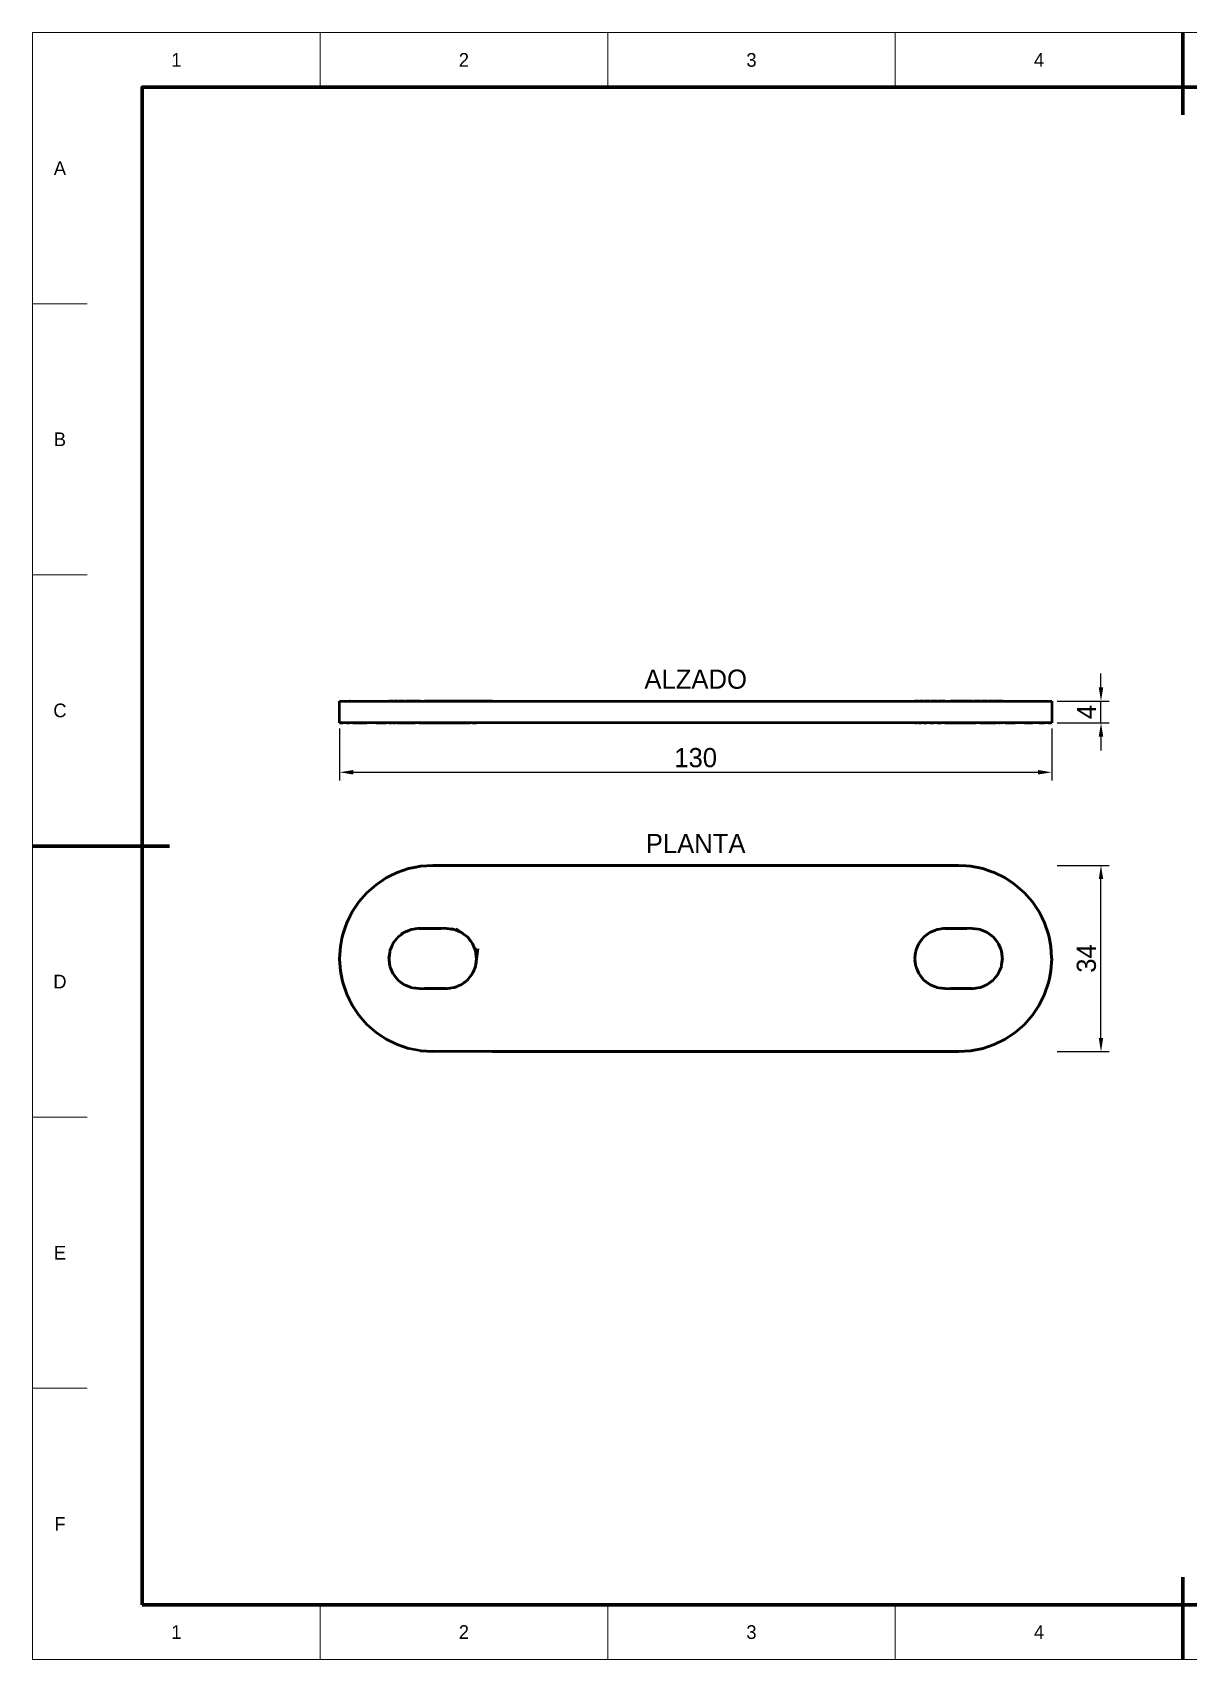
# Model space of a CAD drawing. Header units: millimetres. Extents: x 0 to 420, y 0 to 297.
# Drawn here: x 0 to 211, y 0 to 297 of the extents above; entities that cross this region are included whole.
import ezdxf
from ezdxf.enums import TextEntityAlignment as Align

# ---------------------------------------------------------------- set-up
doc = ezdxf.new("R2010")
doc.units = ezdxf.units.MM
doc.linetypes.add('DASHED', pattern=[1.524, 1.27, -0.254])
for name, color, linetype, lineweight in [('COTAS', 7, 'CONTINUOUS', 25), ('FINA', 7, 'CONTINUOUS', 18), ('NORMA', 7, 'CONTINUOUS', 70), ('OCULTA', 8, 'DASHED', 25), ('TEXTO', 7, 'CONTINUOUS', 25), ('VISIBLE', 7, 'CONTINUOUS', 50)]:
    doc.layers.add(name, color=color, linetype=linetype, lineweight=lineweight)
doc.dimstyles.new('F3D_1000', dxfattribs={"dimtxt": 3.5, "dimasz": 2.5, "dimexe": 1.5, "dimexo": 1, "dimgap": 0.9, "dimtad": 1, "dimdec": 1, "dimdsep": 46, "dimcen": 2.5, "dimazin": 3, "dimtfac": 1, "dimtmove": 0, "dimatfit": 3})

msp = doc.modelspace()

# ---------------------------------------------------------------- linework, layer by layer
at = {"layer": 'FINA'}
for p, q in [((52.5, 287), (52.5, 297)), ((105, 287), (105, 297)), ((157.5, 287), (157.5, 297)), ((210, 287), (210, 297)), ((0, 247.5), (10, 247.5)), ((0, 198), (10, 198)), ((0, 148.5), (10, 148.5)), ((0, 99), (10, 99)), ((0, 49.5), (10, 49.5)), ((52.5, 0), (52.5, 10)), ((105, 0), (105, 10)), ((157.5, 0), (157.5, 10)), ((210, 0), (210, 10))]:
    msp.add_line(p, q, dxfattribs=at)
msp.add_lwpolyline([(0, 0), (420, 0), (420, 297), (0, 297)], close=True, dxfattribs=at)
at = {"layer": 'NORMA'}
for p, q in [((210, 297), (210, 282)), ((0, 148.5), (25, 148.5)), ((210, 0), (210, 15))]:
    msp.add_line(p, q, dxfattribs=at)
msp.add_lwpolyline([(20, 10), (410, 10), (410, 287), (20, 287)], close=True, dxfattribs=at)
at = {"layer": 'OCULTA'}
for p, q in [((56.2, 174.96), (56.06, 174.96)), ((56.49, 174.96), (56.2, 174.96)), ((56.64, 174.96), (56.49, 174.96)), ((57.01, 174.96), (56.64, 174.96)), ((57.35, 174.96), (57.01, 174.96)), ((57.99, 174.96), (57.35, 174.96)), ((58.34, 174.96), (57.99, 174.96)), ((59.57, 174.96), (58.34, 174.96)), ((60.98, 174.96), (59.57, 174.96)), ((61.04, 174.96), (60.98, 174.96)), ((62.71, 174.96), (61.04, 174.96)), ((64.56, 174.96), (62.71, 174.96)), ((65.03, 174.96), (64.56, 174.96)), ((66.55, 174.96), (65.03, 174.96)), ((68.66, 174.96), (66.55, 174.96)), ((69.68, 174.96), (68.66, 174.96)), ((70.84, 174.96), (69.68, 174.96)), ((73.06, 174.96), (70.84, 174.96)), ((74.41, 174.96), (73.06, 174.96)), ((78.83, 174.96), (74.41, 174.96)), ((83.29, 174.96), (78.83, 174.96)), ((83.99, 174.96), (83.29, 174.96)), ((88.51, 174.96), (83.99, 174.96)), ((95.48, 174.96), (88.51, 174.96)), ((106.67, 174.96), (95.48, 174.96)), ((130.78, 174.96), (106.67, 174.96)), ((144.81, 174.96), (130.78, 174.96)), ((158.36, 174.96), (144.81, 174.96)), ((165.39, 174.96), (158.36, 174.96)), ((169.06, 174.96), (165.39, 174.96)), ((170.45, 174.96), (169.06, 174.96)), ((171.28, 174.96), (170.45, 174.96)), ((173.46, 174.96), (171.28, 174.96)), ((174.97, 174.96), (173.46, 174.96)), ((175.56, 174.96), (174.97, 174.96)), ((177.56, 174.96), (175.56, 174.96)), ((178.88, 174.96), (177.56, 174.96)), ((179.41, 174.96), (178.88, 174.96)), ((181.08, 174.96), (179.41, 174.96)), ((182.01, 174.96), (181.08, 174.96)), ((182.55, 174.96), (182.01, 174.96)), ((183.65, 174.96), (182.55, 174.96)), ((183.78, 174.96), (183.65, 174.96)), ((184.24, 174.96), (183.78, 174.96)), ((184.76, 174.96), (184.24, 174.96)), ((185.48, 174.96), (184.76, 174.96)), ((185.58, 174.96), (185.48, 174.96)), ((185.91, 174.96), (185.58, 174.96)), ((186.05, 174.96), (185.91, 174.96)), ((186.06, 174.96), (186.05, 174.96)), ((56.2, 170.96), (56.06, 170.96)), ((56.49, 170.96), (56.2, 170.96)), ((56.49, 170.96), (56.64, 170.96)), ((57.01, 170.96), (56.64, 170.96)), ((57.35, 170.96), (57.01, 170.96)), ((57.99, 170.96), (57.35, 170.96)), ((57.99, 170.96), (58.34, 170.96)), ((59.57, 170.96), (58.34, 170.96)), ((60.98, 170.96), (59.57, 170.96)), ((60.98, 170.96), (61.04, 170.96)), ((62.71, 170.96), (61.04, 170.96)), ((62.71, 170.96), (64.56, 170.96)), ((65.03, 170.96), (64.56, 170.96)), ((66.55, 170.96), (65.03, 170.96)), ((66.55, 170.96), (68.66, 170.96)), ((69.68, 170.96), (68.66, 170.96)), ((70.84, 170.96), (69.68, 170.96)), ((70.84, 170.96), (73.06, 170.96)), ((74.41, 170.96), (73.06, 170.96)), ((78.83, 170.96), (74.41, 170.96)), ((83.29, 170.96), (78.83, 170.96)), ((83.99, 170.96), (83.29, 170.96)), ((88.51, 170.96), (83.99, 170.96)), ((95.48, 170.96), (88.51, 170.96)), ((106.67, 170.96), (95.48, 170.96)), ((130.78, 170.96), (106.67, 170.96)), ((144.81, 170.96), (130.78, 170.96)), ((158.36, 170.96), (144.81, 170.96)), ((165.39, 170.96), (158.36, 170.96)), ((169.06, 170.96), (165.39, 170.96)), ((170.45, 170.96), (169.06, 170.96)), ((170.45, 170.96), (171.28, 170.96)), ((173.46, 170.96), (171.28, 170.96)), ((174.97, 170.96), (173.46, 170.96)), ((174.97, 170.96), (175.56, 170.96)), ((177.56, 170.96), (175.56, 170.96)), ((178.88, 170.96), (177.56, 170.96)), ((178.88, 170.96), (179.41, 170.96)), ((181.08, 170.96), (179.41, 170.96)), ((182.01, 170.96), (181.08, 170.96)), ((182.01, 170.96), (182.55, 170.96)), ((183.65, 170.96), (182.55, 170.96)), ((183.78, 170.96), (183.65, 170.96)), ((184.24, 170.96), (183.78, 170.96)), ((184.24, 170.96), (184.76, 170.96)), ((185.48, 170.96), (184.76, 170.96)), ((185.58, 170.96), (185.48, 170.96)), ((185.58, 170.96), (185.91, 170.96)), ((186.05, 170.96), (185.91, 170.96)), ((186.06, 170.96), (186.05, 170.96)), ((62.71, 141.44), (64.56, 142.68)), ((65.03, 142.91), (64.56, 142.68)), ((66.55, 143.66), (65.03, 142.91)), ((66.55, 143.66), (68.66, 144.38)), ((69.68, 144.58), (68.66, 144.38)), ((70.84, 144.81), (69.68, 144.58)), ((70.84, 144.81), (73.06, 144.96)), ((74.41, 144.96), (73.06, 144.96)), ((78.83, 144.96), (74.41, 144.96)), ((83.29, 144.96), (78.83, 144.96)), ((83.99, 144.96), (83.29, 144.96)), ((88.51, 144.96), (83.99, 144.96)), ((95.48, 144.96), (88.51, 144.96)), ((106.67, 144.96), (95.48, 144.96)), ((130.78, 144.96), (106.67, 144.96)), ((144.81, 144.96), (130.78, 144.96)), ((158.36, 144.96), (144.81, 144.96)), ((165.39, 144.96), (158.36, 144.96)), ((169.06, 144.96), (165.39, 144.96)), ((170.45, 144.87), (169.06, 144.96)), ((170.45, 144.87), (171.28, 144.81)), ((173.46, 144.38), (171.28, 144.81)), ((174.97, 143.86), (173.46, 144.38)), ((174.97, 143.86), (175.56, 143.66)), ((177.56, 142.68), (175.56, 143.66)), ((178.88, 141.8), (177.56, 142.68)), ((60.98, 139.91), (59.57, 138.3)), ((60.98, 139.91), (61.04, 139.98)), ((62.71, 141.44), (61.04, 139.98)), ((178.88, 141.8), (179.41, 141.44)), ((181.08, 139.98), (179.41, 141.44)), ((182.01, 138.92), (181.08, 139.98)), ((59.57, 138.3), (58.34, 136.46)), ((182.01, 138.92), (182.55, 138.3)), ((183.65, 136.65), (182.55, 138.3)), ((183.78, 136.46), (183.65, 136.65)), ((57.35, 134.46), (57.01, 133.46)), ((57.99, 135.76), (57.35, 134.46)), ((57.99, 135.76), (58.34, 136.46)), ((184.24, 135.53), (183.78, 136.46)), ((184.24, 135.53), (184.76, 134.46)), ((185.48, 132.36), (184.76, 134.46)), ((56.49, 131.61), (56.2, 130.17)), ((56.49, 131.61), (56.64, 132.36)), ((57.01, 133.46), (56.64, 132.36)), ((185.58, 131.84), (185.48, 132.36)), ((185.58, 131.84), (185.91, 130.17)), ((56.2, 130.17), (56.06, 127.96)), ((56.07, 127.85), (56.06, 127.96)), ((56.07, 127.85), (56.2, 125.74)), ((186.05, 128.06), (185.91, 130.17)), ((186.06, 127.96), (185.91, 125.74)), ((186.06, 127.96), (186.05, 128.06)), ((56.2, 125.74), (56.54, 124.07)), ((185.63, 124.3), (185.91, 125.74)), ((56.54, 124.07), (56.64, 123.56)), ((57.35, 121.45), (56.64, 123.56)), ((185.48, 123.56), (184.76, 121.45)), ((185.48, 123.56), (185.63, 124.3)), ((57.35, 121.45), (57.88, 120.39)), ((57.99, 120.15), (57.88, 120.39)), ((58.34, 119.46), (57.99, 120.15)), ((58.47, 119.26), (58.34, 119.46)), ((58.47, 119.26), (59.57, 117.61)), ((183.78, 119.46), (182.55, 117.61)), ((183.78, 119.46), (184.76, 121.45)), ((59.57, 117.61), (61.04, 115.93)), ((62.71, 114.47), (61.04, 115.93)), ((181.08, 115.93), (179.41, 114.47)), ((181.08, 115.93), (182.55, 117.61)), ((62.71, 114.47), (64.56, 113.23)), ((66.55, 112.25), (64.56, 113.23)), ((177.56, 113.23), (175.56, 112.25)), ((177.56, 113.23), (179.41, 114.47)), ((66.55, 112.25), (68.66, 111.53)), ((70.84, 111.1), (68.66, 111.53)), ((73.06, 110.96), (70.84, 111.1)), ((83.99, 110.96), (73.06, 110.96)), ((169.06, 110.96), (83.99, 110.96)), ((169.06, 110.96), (171.28, 111.1)), ((173.46, 111.53), (171.28, 111.1)), ((173.46, 111.53), (175.56, 112.25))]:
    msp.add_line(p, q, dxfattribs=at)
at = {"layer": 'VISIBLE'}
for p, q in [((56.06, 174.96), (56.07, 174.96)), ((56.06, 170.96), (56.06, 174.96)), ((56.06, 174.96), (56.06, 174.96)), ((56.06, 174.96), (56.06, 174.96)), ((56.06, 174.96), (186.06, 174.96)), ((56.07, 174.96), (56.2, 174.96)), ((56.2, 174.96), (56.54, 174.96)), ((56.54, 174.96), (56.64, 174.96)), ((56.64, 174.96), (57.35, 174.96)), ((57.35, 174.96), (57.88, 174.96)), ((57.99, 174.96), (57.88, 174.96)), ((57.99, 174.96), (58.34, 174.96)), ((58.34, 174.96), (58.47, 174.96)), ((58.47, 174.96), (59.57, 174.96)), ((59.57, 174.96), (61.04, 174.96)), ((61.04, 174.96), (62.71, 174.96)), ((62.71, 174.96), (64.56, 174.96)), ((64.56, 174.96), (66.55, 174.96)), ((65.06, 174.96), (65.21, 174.96)), ((65.06, 174.96), (65.1, 174.96)), ((65.25, 174.96), (65.1, 174.96)), ((65.25, 174.96), (65.21, 174.96)), ((65.25, 174.96), (65.69, 174.96)), ((65.25, 174.96), (65.36, 174.96)), ((65.8, 174.96), (65.36, 174.96)), ((65.8, 174.96), (65.69, 174.96)), ((65.8, 174.96), (66.49, 174.96)), ((65.8, 174.96), (65.97, 174.96)), ((66.67, 174.96), (65.97, 174.96)), ((66.67, 174.96), (66.49, 174.96)), ((66.55, 174.96), (68.66, 174.96)), ((66.67, 174.96), (67.58, 174.96)), ((66.67, 174.96), (66.9, 174.96)), ((67.81, 174.96), (66.9, 174.96)), ((67.28, 174.96), (69.13, 174.96)), ((67.48, 174.96), (67.81, 174.96)), ((67.81, 174.96), (67.58, 174.96)), ((67.81, 174.96), (68.87, 174.96)), ((67.81, 174.96), (68.07, 174.96)), ((69.13, 174.96), (68.07, 174.96)), ((70.84, 174.96), (68.66, 174.96)), ((69.13, 174.96), (68.87, 174.96)), ((69.13, 174.96), (70.27, 174.96)), ((69.13, 174.96), (69.42, 174.96)), ((70.56, 174.96), (69.42, 174.96)), ((70.56, 174.96), (70.27, 174.96)), ((70.56, 174.96), (74.56, 174.96)), ((70.56, 174.96), (75.56, 174.96)), ((70.56, 174.96), (71.56, 174.96)), ((70.84, 174.96), (73.06, 174.96)), ((75.56, 174.96), (71.56, 174.96)), ((83.99, 174.96), (73.06, 174.96)), ((75.56, 174.96), (74.56, 174.96)), ((75.56, 174.96), (76.98, 174.96)), ((75.56, 174.96), (76.7, 174.96)), ((75.56, 174.96), (75.84, 174.96)), ((76.98, 174.96), (75.84, 174.96)), ((76.53, 174.96), (78.31, 174.96)), ((76.98, 174.96), (76.7, 174.96)), ((76.98, 174.96), (77.25, 174.96)), ((76.98, 174.96), (78.04, 174.96)), ((78.31, 174.96), (77.25, 174.96)), ((77.35, 174.96), (79.45, 174.96)), ((78.31, 174.96), (78.04, 174.96)), ((78.31, 174.96), (78.54, 174.96)), ((78.31, 174.96), (79.22, 174.96)), ((79.45, 174.96), (78.54, 174.96)), ((79.45, 174.96), (79.22, 174.96)), ((79.45, 174.96), (79.62, 174.96)), ((79.45, 174.96), (80.15, 174.96)), ((80.32, 174.96), (79.62, 174.96)), ((80.32, 174.96), (80.15, 174.96)), ((80.32, 174.96), (80.43, 174.96)), ((80.32, 174.96), (80.76, 174.96)), ((80.87, 174.96), (80.43, 174.96)), ((80.87, 174.96), (80.67, 174.96)), ((80.87, 174.96), (80.76, 174.96)), ((81.06, 174.96), (80.81, 174.96)), ((80.87, 174.96), (81.29, 174.96)), ((80.87, 174.96), (80.91, 174.96)), ((80.87, 174.96), (81.02, 174.96)), ((81.06, 174.96), (80.91, 174.96)), ((81.06, 174.96), (81.02, 174.96)), ((83.99, 174.96), (169.06, 174.96)), ((161.06, 174.96), (161.21, 174.96)), ((161.06, 174.96), (161.1, 174.96)), ((161.25, 174.96), (161.1, 174.96)), ((161.25, 174.96), (161.21, 174.96)), ((161.25, 174.96), (161.69, 174.96)), ((161.25, 174.96), (161.36, 174.96)), ((161.8, 174.96), (161.36, 174.96)), ((161.8, 174.96), (161.69, 174.96)), ((161.8, 174.96), (162.49, 174.96)), ((161.8, 174.96), (161.97, 174.96)), ((162.67, 174.96), (161.97, 174.96)), ((162.67, 174.96), (162.49, 174.96)), ((162.67, 174.96), (163.58, 174.96)), ((162.67, 174.96), (162.9, 174.96)), ((163.81, 174.96), (162.9, 174.96)), ((163.81, 174.96), (163.58, 174.96)), ((163.81, 174.96), (164.87, 174.96)), ((163.81, 174.96), (164.07, 174.96)), ((165.13, 174.96), (164.07, 174.96)), ((165.13, 174.96), (164.87, 174.96)), ((165.13, 174.96), (166.27, 174.96)), ((165.13, 174.96), (165.42, 174.96)), ((166.56, 174.96), (165.42, 174.96)), ((166.56, 174.96), (166.27, 174.96)), ((166.56, 174.96), (170.56, 174.96)), ((166.56, 174.96), (171.56, 174.96)), ((166.56, 174.96), (167.56, 174.96)), ((171.56, 174.96), (167.56, 174.96)), ((169.06, 174.96), (171.28, 174.96)), ((171.56, 174.96), (170.56, 174.96)), ((171.28, 174.96), (173.46, 174.96)), ((171.56, 174.96), (172.7, 174.96)), ((171.56, 174.96), (171.84, 174.96)), ((172.98, 174.96), (171.84, 174.96)), ((172.98, 174.96), (172.7, 174.96)), ((172.98, 174.96), (173.25, 174.96)), ((172.98, 174.96), (174.04, 174.96)), ((174.31, 174.96), (173.25, 174.96)), ((173.46, 174.96), (175.56, 174.96)), ((174.31, 174.96), (174.04, 174.96)), ((174.31, 174.96), (174.54, 174.96)), ((174.31, 174.96), (175.22, 174.96)), ((175.45, 174.96), (174.54, 174.96)), ((175.45, 174.96), (175.22, 174.96)), ((175.45, 174.96), (175.62, 174.96)), ((175.45, 174.96), (176.15, 174.96)), ((175.56, 174.96), (177.56, 174.96)), ((176.32, 174.96), (175.62, 174.96)), ((176.32, 174.96), (176.15, 174.96)), ((176.32, 174.96), (176.43, 174.96)), ((176.32, 174.96), (176.76, 174.96)), ((176.87, 174.96), (176.43, 174.96)), ((176.87, 174.96), (176.76, 174.96)), ((176.87, 174.96), (176.91, 174.96)), ((176.87, 174.96), (177.02, 174.96)), ((177.06, 174.96), (176.91, 174.96)), ((177.06, 174.96), (177.02, 174.96)), ((177.56, 174.96), (179.41, 174.96)), ((179.41, 174.96), (181.08, 174.96)), ((181.08, 174.96), (182.55, 174.96)), ((182.55, 174.96), (183.78, 174.96)), ((183.78, 174.96), (184.76, 174.96)), ((184.76, 174.96), (185.48, 174.96)), ((185.48, 174.96), (185.63, 174.96)), ((185.63, 174.96), (185.91, 174.96)), ((185.91, 174.96), (186.06, 174.96)), ((186.06, 174.96), (186.06, 174.96)), ((186.06, 174.96), (186.06, 174.96)), ((186.06, 174.96), (186.06, 170.96)), ((56.07, 170.96), (56.06, 170.96)), ((56.06, 170.96), (56.06, 170.96)), ((186.06, 170.96), (56.06, 170.96)), ((56.06, 170.96), (56.06, 170.96)), ((56.07, 170.96), (56.2, 170.96)), ((56.2, 170.96), (56.54, 170.96)), ((56.54, 170.96), (56.64, 170.96)), ((57.35, 170.96), (56.64, 170.96)), ((57.35, 170.96), (57.88, 170.96)), ((57.99, 170.96), (57.88, 170.96)), ((58.34, 170.96), (57.99, 170.96)), ((58.47, 170.96), (58.34, 170.96)), ((58.47, 170.96), (59.57, 170.96)), ((59.57, 170.96), (61.04, 170.96)), ((62.71, 170.96), (61.04, 170.96)), ((62.71, 170.96), (64.56, 170.96)), ((66.55, 170.96), (64.56, 170.96)), ((65.06, 170.96), (65.15, 170.96)), ((65.06, 170.96), (65.16, 170.96)), ((65.25, 170.96), (65.15, 170.96)), ((65.25, 170.96), (65.16, 170.96)), ((65.25, 170.96), (65.51, 170.96)), ((65.25, 170.96), (65.53, 170.96)), ((65.8, 170.96), (65.51, 170.96)), ((65.8, 170.96), (65.53, 170.96)), ((65.8, 170.96), (66.22, 170.96)), ((65.8, 170.96), (66.25, 170.96)), ((66.67, 170.96), (66.22, 170.96)), ((66.67, 170.96), (66.25, 170.96)), ((66.55, 170.96), (68.66, 170.96)), ((66.67, 170.96), (67.22, 170.96)), ((66.67, 170.96), (67.26, 170.96)), ((67.81, 170.96), (67.22, 170.96)), ((67.81, 170.96), (67.26, 170.96)), ((67.28, 170.96), (69.13, 170.96)), ((67.48, 170.96), (67.81, 170.96)), ((67.81, 170.96), (68.45, 170.96)), ((67.81, 170.96), (68.5, 170.96)), ((69.13, 170.96), (68.45, 170.96)), ((69.13, 170.96), (68.5, 170.96)), ((70.84, 170.96), (68.66, 170.96)), ((69.13, 170.96), (69.82, 170.96)), ((69.13, 170.96), (69.88, 170.96)), ((70.56, 170.96), (69.82, 170.96)), ((70.56, 170.96), (69.88, 170.96)), ((70.56, 170.96), (72.96, 170.96)), ((70.56, 170.96), (75.56, 170.96)), ((70.56, 170.96), (73.16, 170.96)), ((73.06, 170.96), (70.84, 170.96)), ((75.56, 170.96), (72.96, 170.96)), ((83.99, 170.96), (73.06, 170.96)), ((75.56, 170.96), (73.16, 170.96)), ((75.56, 170.96), (76.98, 170.96)), ((75.56, 170.96), (76.24, 170.96)), ((75.56, 170.96), (76.3, 170.96)), ((76.98, 170.96), (76.24, 170.96)), ((76.98, 170.96), (76.3, 170.96)), ((76.53, 170.96), (78.31, 170.96)), ((76.98, 170.96), (77.67, 170.96)), ((76.98, 170.96), (77.62, 170.96)), ((77.35, 170.96), (79.45, 170.96)), ((78.31, 170.96), (77.62, 170.96)), ((78.31, 170.96), (77.67, 170.96)), ((78.31, 170.96), (78.9, 170.96)), ((78.31, 170.96), (78.86, 170.96)), ((79.45, 170.96), (78.86, 170.96)), ((79.45, 170.96), (78.9, 170.96)), ((79.45, 170.96), (79.9, 170.96)), ((79.45, 170.96), (79.87, 170.96)), ((80.32, 170.96), (79.87, 170.96)), ((80.32, 170.96), (79.9, 170.96)), ((80.32, 170.96), (80.61, 170.96)), ((80.32, 170.96), (80.59, 170.96)), ((80.87, 170.96), (80.59, 170.96)), ((80.87, 170.96), (80.61, 170.96)), ((80.67, 170.96), (80.87, 170.96)), ((80.81, 170.96), (81.06, 170.96)), ((81.29, 170.96), (80.87, 170.96)), ((80.87, 170.96), (80.97, 170.96)), ((80.87, 170.96), (80.96, 170.96)), ((81.06, 170.96), (80.96, 170.96)), ((81.06, 170.96), (80.97, 170.96)), ((169.06, 170.96), (83.99, 170.96)), ((161.06, 170.96), (161.15, 170.96)), ((161.06, 170.96), (161.16, 170.96)), ((161.25, 170.96), (161.15, 170.96)), ((161.25, 170.96), (161.16, 170.96)), ((161.25, 170.96), (161.51, 170.96)), ((161.25, 170.96), (161.53, 170.96)), ((161.8, 170.96), (161.51, 170.96)), ((161.8, 170.96), (161.53, 170.96)), ((161.8, 170.96), (162.22, 170.96)), ((161.8, 170.96), (162.25, 170.96)), ((162.67, 170.96), (162.22, 170.96)), ((162.67, 170.96), (162.25, 170.96)), ((162.67, 170.96), (163.22, 170.96)), ((162.67, 170.96), (163.26, 170.96)), ((163.81, 170.96), (163.22, 170.96)), ((163.81, 170.96), (163.26, 170.96)), ((163.81, 170.96), (164.45, 170.96)), ((163.81, 170.96), (164.5, 170.96)), ((165.13, 170.96), (164.45, 170.96)), ((165.13, 170.96), (164.5, 170.96)), ((165.13, 170.96), (165.82, 170.96)), ((165.13, 170.96), (165.88, 170.96)), ((166.56, 170.96), (165.82, 170.96)), ((166.56, 170.96), (165.88, 170.96)), ((166.56, 170.96), (168.96, 170.96)), ((166.56, 170.96), (171.56, 170.96)), ((166.56, 170.96), (169.16, 170.96)), ((171.56, 170.96), (168.96, 170.96)), ((169.06, 170.96), (171.28, 170.96)), ((171.56, 170.96), (169.16, 170.96)), ((173.46, 170.96), (171.28, 170.96)), ((171.56, 170.96), (172.24, 170.96)), ((171.56, 170.96), (172.3, 170.96)), ((172.98, 170.96), (172.24, 170.96)), ((172.98, 170.96), (172.3, 170.96)), ((172.98, 170.96), (173.67, 170.96)), ((172.98, 170.96), (173.62, 170.96)), ((173.46, 170.96), (175.56, 170.96)), ((174.31, 170.96), (173.62, 170.96)), ((174.31, 170.96), (173.67, 170.96)), ((174.31, 170.96), (174.9, 170.96)), ((174.31, 170.96), (174.86, 170.96)), ((175.45, 170.96), (174.86, 170.96)), ((175.45, 170.96), (174.9, 170.96)), ((175.45, 170.96), (175.9, 170.96)), ((175.45, 170.96), (175.87, 170.96)), ((177.56, 170.96), (175.56, 170.96)), ((176.32, 170.96), (175.87, 170.96)), ((176.32, 170.96), (175.9, 170.96)), ((176.32, 170.96), (176.61, 170.96)), ((176.32, 170.96), (176.59, 170.96)), ((176.87, 170.96), (176.59, 170.96)), ((176.87, 170.96), (176.61, 170.96)), ((176.87, 170.96), (176.97, 170.96)), ((176.87, 170.96), (176.96, 170.96)), ((177.06, 170.96), (176.96, 170.96)), ((177.06, 170.96), (176.97, 170.96)), ((177.56, 170.96), (179.41, 170.96)), ((181.08, 170.96), (179.41, 170.96)), ((181.08, 170.96), (182.55, 170.96)), ((183.78, 170.96), (182.55, 170.96)), ((183.78, 170.96), (184.76, 170.96)), ((185.48, 170.96), (184.76, 170.96)), ((185.48, 170.96), (185.63, 170.96)), ((185.63, 170.96), (185.91, 170.96)), ((186.06, 170.96), (185.91, 170.96)), ((186.06, 170.96), (186.06, 170.96)), ((186.06, 170.96), (186.06, 170.96)), ((64.56, 142.68), (62.71, 141.44)), ((62.71, 141.44), (64.56, 142.68)), ((65.03, 142.91), (64.56, 142.68)), ((64.56, 142.68), (65.03, 142.91)), ((64.56, 142.68), (64.56, 142.68)), ((66.55, 143.66), (65.03, 142.91)), ((65.03, 142.91), (66.55, 143.66)), ((68.66, 144.38), (66.55, 143.66)), ((66.55, 143.66), (68.66, 144.38)), ((66.55, 143.66), (66.55, 143.66)), ((69.68, 144.58), (68.66, 144.38)), ((68.66, 144.38), (69.68, 144.58)), ((68.66, 144.38), (68.66, 144.38)), ((70.84, 144.81), (69.68, 144.58)), ((69.68, 144.58), (70.84, 144.81)), ((73.06, 144.96), (70.84, 144.81)), ((70.84, 144.81), (73.06, 144.96)), ((70.84, 144.81), (70.84, 144.81)), ((74.41, 144.96), (73.06, 144.96)), ((73.06, 144.96), (73.06, 144.96)), ((73.06, 144.96), (169.06, 144.96)), ((78.83, 144.96), (74.41, 144.96)), ((83.29, 144.96), (78.83, 144.96)), ((83.99, 144.96), (83.29, 144.96)), ((88.51, 144.96), (83.99, 144.96)), ((95.48, 144.96), (88.51, 144.96)), ((106.67, 144.96), (95.48, 144.96)), ((130.78, 144.96), (106.67, 144.96)), ((144.81, 144.96), (130.78, 144.96)), ((158.36, 144.96), (144.81, 144.96)), ((165.39, 144.96), (158.36, 144.96)), ((169.06, 144.96), (165.39, 144.96)), ((170.45, 144.87), (169.06, 144.96)), ((169.06, 144.96), (169.06, 144.96)), ((169.06, 144.96), (170.45, 144.87)), ((171.28, 144.81), (170.45, 144.87)), ((170.45, 144.87), (171.28, 144.81)), ((173.46, 144.38), (171.28, 144.81)), ((171.28, 144.81), (171.28, 144.81)), ((171.28, 144.81), (173.46, 144.38)), ((174.97, 143.86), (173.46, 144.38)), ((173.46, 144.38), (173.46, 144.38)), ((173.46, 144.38), (174.97, 143.86)), ((175.56, 143.66), (174.97, 143.86)), ((174.97, 143.86), (175.56, 143.66)), ((177.56, 142.68), (175.56, 143.66)), ((175.56, 143.66), (175.56, 143.66)), ((175.56, 143.66), (177.56, 142.68)), ((178.88, 141.8), (177.56, 142.68)), ((177.56, 142.68), (177.56, 142.68)), ((177.56, 142.68), (178.88, 141.8)), ((60.98, 139.91), (59.57, 138.3)), ((59.57, 138.3), (60.98, 139.91)), ((61.04, 139.98), (60.98, 139.91)), ((60.98, 139.91), (61.04, 139.98)), ((62.71, 141.44), (61.04, 139.98)), ((61.04, 139.98), (62.71, 141.44)), ((61.04, 139.98), (61.04, 139.98)), ((62.71, 141.44), (62.71, 141.44)), ((179.41, 141.44), (178.88, 141.8)), ((178.88, 141.8), (179.41, 141.44)), ((181.08, 139.98), (179.41, 141.44)), ((179.41, 141.44), (179.41, 141.44)), ((179.41, 141.44), (181.08, 139.98)), ((182.01, 138.92), (181.08, 139.98)), ((181.08, 139.98), (181.08, 139.98)), ((181.08, 139.98), (182.01, 138.92)), ((59.57, 138.3), (58.34, 136.46)), ((58.34, 136.46), (59.57, 138.3)), ((59.57, 138.3), (59.57, 138.3)), ((182.55, 138.3), (182.01, 138.92)), ((182.01, 138.92), (182.55, 138.3)), ((183.65, 136.65), (182.55, 138.3)), ((182.55, 138.3), (182.55, 138.3)), ((182.55, 138.3), (183.65, 136.65)), ((183.78, 136.46), (183.65, 136.65)), ((183.65, 136.65), (183.78, 136.46)), ((57.35, 134.46), (57.01, 133.46)), ((57.01, 133.46), (57.35, 134.46)), ((57.99, 135.76), (57.35, 134.46)), ((57.35, 134.46), (57.99, 135.76)), ((57.35, 134.46), (57.35, 134.46)), ((58.34, 136.46), (57.99, 135.76)), ((57.99, 135.76), (58.34, 136.46)), ((58.34, 136.46), (58.34, 136.46)), ((184.24, 135.53), (183.78, 136.46)), ((183.78, 136.46), (183.78, 136.46)), ((183.78, 136.46), (184.24, 135.53)), ((184.76, 134.46), (184.24, 135.53)), ((184.24, 135.53), (184.76, 134.46)), ((185.48, 132.36), (184.76, 134.46)), ((184.76, 134.46), (184.76, 134.46)), ((184.76, 134.46), (185.48, 132.36)), ((56.49, 131.61), (56.2, 130.17)), ((56.2, 130.17), (56.49, 131.61)), ((56.64, 132.36), (56.49, 131.61)), ((56.49, 131.61), (56.64, 132.36)), ((57.01, 133.46), (56.64, 132.36)), ((56.64, 132.36), (57.01, 133.46)), ((56.64, 132.36), (56.64, 132.36)), ((65.8, 130.71), (65.51, 130.02)), ((65.8, 130.71), (65.51, 130.02)), ((65.8, 130.71), (65.69, 130.44)), ((65.8, 130.71), (66.49, 131.62)), ((65.8, 130.71), (66.22, 131.25)), ((66.22, 131.25), (65.8, 130.71)), ((65.8, 130.71), (65.8, 130.71)), ((65.8, 130.71), (65.8, 130.71)), ((65.8, 130.71), (65.8, 130.71)), ((66.67, 131.84), (66.22, 131.25)), ((66.67, 131.84), (66.22, 131.25)), ((66.67, 131.84), (66.49, 131.62)), ((66.67, 131.84), (67.58, 132.54)), ((67.58, 132.54), (66.67, 131.84)), ((66.67, 131.84), (67.22, 132.26)), ((66.67, 131.84), (66.67, 131.84)), ((66.67, 131.84), (66.67, 131.84)), ((66.67, 131.84), (66.67, 131.84)), ((67.81, 132.72), (67.22, 132.26)), ((67.28, 132.5), (69.13, 133.27)), ((67.28, 132.5), (69.13, 133.27)), ((67.48, 132.46), (67.81, 132.72)), ((67.48, 132.46), (67.81, 132.72)), ((67.81, 132.72), (67.58, 132.54)), ((67.81, 132.72), (67.58, 132.54)), ((69.13, 133.27), (67.81, 132.72)), ((67.81, 132.72), (68.87, 133.16)), ((67.81, 132.72), (68.45, 132.98)), ((67.81, 132.72), (67.81, 132.72)), ((67.81, 132.72), (67.81, 132.72)), ((67.81, 132.72), (67.81, 132.72)), ((69.13, 133.27), (68.45, 132.98)), ((69.13, 133.27), (68.87, 133.16)), ((70.56, 133.46), (69.13, 133.27)), ((69.13, 133.27), (70.27, 133.42)), ((69.13, 133.27), (69.82, 133.36)), ((69.13, 133.27), (69.13, 133.27)), ((69.13, 133.27), (69.13, 133.27)), ((69.13, 133.27), (69.13, 133.27)), ((70.56, 133.46), (69.82, 133.36)), ((70.56, 133.46), (70.27, 133.42)), ((70.56, 133.46), (72.96, 133.46)), ((70.56, 133.46), (74.56, 133.46)), ((75.56, 133.46), (70.56, 133.46)), ((70.56, 133.46), (70.56, 133.46)), ((75.56, 133.46), (72.96, 133.46)), ((75.56, 133.46), (74.56, 133.46)), ((75.56, 133.46), (76.98, 133.27)), ((75.56, 133.46), (76.24, 133.37)), ((75.56, 133.46), (76.98, 133.27)), ((75.56, 133.46), (76.7, 133.31)), ((76.98, 133.27), (75.56, 133.46)), ((75.56, 133.46), (75.56, 133.46)), ((76.98, 133.27), (76.24, 133.37)), ((76.53, 133.46), (78.31, 132.72)), ((76.53, 133.46), (78.31, 132.72)), ((76.98, 133.27), (76.7, 133.31)), ((76.98, 133.27), (77.62, 133)), ((76.98, 133.27), (78.04, 132.83)), ((78.31, 132.72), (76.98, 133.27)), ((76.98, 133.27), (76.98, 133.27)), ((76.98, 133.27), (76.98, 133.27)), ((76.98, 133.27), (76.98, 133.27)), ((77.35, 133.46), (79.45, 131.84)), ((77.35, 133.46), (79.45, 131.84)), ((78.31, 132.72), (77.62, 133)), ((78.31, 132.72), (78.04, 132.83)), ((78.31, 132.72), (78.86, 132.3)), ((78.31, 132.72), (79.22, 132.02)), ((78.86, 132.3), (78.31, 132.72)), ((78.31, 132.72), (78.31, 132.72)), ((78.31, 132.72), (78.31, 132.72)), ((78.31, 132.72), (78.31, 132.72)), ((79.45, 131.84), (78.86, 132.3)), ((79.45, 131.84), (78.86, 132.3)), ((79.45, 131.84), (79.22, 132.02)), ((79.45, 131.84), (79.87, 131.3)), ((79.45, 131.84), (80.15, 130.93)), ((79.8, 131.38), (79.45, 131.84)), ((79.45, 131.84), (79.45, 131.84)), ((79.45, 131.84), (79.45, 131.84)), ((79.45, 131.84), (79.45, 131.84)), ((80.15, 130.93), (79.8, 131.38)), ((80.32, 130.71), (79.87, 131.3)), ((80.32, 130.71), (80.15, 130.93)), ((80.32, 130.71), (80.15, 130.93)), ((80.32, 130.71), (80.59, 130.07)), ((80.32, 130.71), (80.76, 129.65)), ((80.76, 129.65), (80.32, 130.71)), ((80.32, 130.71), (80.32, 130.71)), ((80.32, 130.71), (80.32, 130.71)), ((80.32, 130.71), (80.32, 130.71)), ((161.8, 130.71), (161.51, 130.02)), ((161.8, 130.71), (161.51, 130.02)), ((161.8, 130.71), (161.69, 130.44)), ((161.8, 130.71), (162.49, 131.62)), ((161.8, 130.71), (162.22, 131.25)), ((162.22, 131.25), (161.8, 130.71)), ((161.8, 130.71), (161.8, 130.71)), ((161.8, 130.71), (161.8, 130.71)), ((161.8, 130.71), (161.8, 130.71)), ((162.67, 131.84), (162.22, 131.25)), ((162.67, 131.84), (162.22, 131.25)), ((162.67, 131.84), (162.49, 131.62)), ((162.67, 131.84), (163.58, 132.54)), ((162.67, 131.84), (163.22, 132.26)), ((162.68, 131.86), (162.67, 131.84)), ((162.67, 131.84), (162.67, 131.84)), ((162.67, 131.84), (162.67, 131.84)), ((162.67, 131.84), (162.67, 131.84)), ((163.58, 132.54), (162.68, 131.86)), ((163.81, 132.72), (163.22, 132.26)), ((163.81, 132.72), (163.58, 132.54)), ((163.81, 132.72), (163.58, 132.54)), ((165.13, 133.27), (163.81, 132.72)), ((163.81, 132.72), (164.87, 133.16)), ((163.81, 132.72), (164.45, 132.98)), ((163.81, 132.72), (163.81, 132.72)), ((163.81, 132.72), (163.81, 132.72)), ((163.81, 132.72), (163.81, 132.72)), ((165.13, 133.27), (164.45, 132.98)), ((165.13, 133.27), (164.87, 133.16)), ((166.56, 133.46), (165.13, 133.27)), ((165.13, 133.27), (166.27, 133.42)), ((165.13, 133.27), (165.82, 133.36)), ((165.13, 133.27), (165.13, 133.27)), ((165.13, 133.27), (165.13, 133.27)), ((165.13, 133.27), (165.13, 133.27)), ((166.56, 133.46), (165.82, 133.36)), ((166.56, 133.46), (166.27, 133.42)), ((166.56, 133.46), (168.96, 133.46)), ((166.56, 133.46), (170.56, 133.46)), ((171.56, 133.46), (166.56, 133.46)), ((166.56, 133.46), (166.56, 133.46)), ((171.56, 133.46), (168.96, 133.46)), ((171.56, 133.46), (170.56, 133.46)), ((171.56, 133.46), (172.24, 133.37)), ((171.56, 133.46), (172.7, 133.31)), ((172.98, 133.27), (171.56, 133.46)), ((171.56, 133.46), (171.56, 133.46)), ((172.98, 133.27), (172.24, 133.37)), ((172.98, 133.27), (172.7, 133.31)), ((172.98, 133.27), (173.62, 133)), ((172.98, 133.27), (174.04, 132.83)), ((174.31, 132.72), (172.98, 133.27)), ((172.98, 133.27), (172.98, 133.27)), ((172.98, 133.27), (172.98, 133.27)), ((172.98, 133.27), (172.98, 133.27)), ((174.31, 132.72), (173.62, 133)), ((174.31, 132.72), (174.04, 132.83)), ((174.31, 132.72), (174.86, 132.3)), ((174.31, 132.72), (175.22, 132.02)), ((174.86, 132.3), (174.31, 132.72)), ((174.31, 132.72), (174.31, 132.72)), ((174.31, 132.72), (174.31, 132.72)), ((174.31, 132.72), (174.31, 132.72)), ((175.45, 131.84), (174.86, 132.3)), ((175.45, 131.84), (174.86, 132.3)), ((175.45, 131.84), (175.22, 132.02)), ((175.45, 131.84), (175.87, 131.3)), ((175.45, 131.84), (176.15, 130.93)), ((176.15, 130.93), (175.45, 131.84)), ((175.45, 131.84), (175.45, 131.84)), ((175.45, 131.84), (175.45, 131.84)), ((175.45, 131.84), (175.45, 131.84)), ((176.32, 130.71), (175.87, 131.3)), ((176.32, 130.71), (176.15, 130.93)), ((176.32, 130.71), (176.15, 130.93)), ((176.32, 130.71), (176.59, 130.07)), ((176.32, 130.71), (176.76, 129.65)), ((176.44, 130.41), (176.32, 130.71)), ((176.32, 130.71), (176.32, 130.71)), ((176.32, 130.71), (176.32, 130.71)), ((176.32, 130.71), (176.32, 130.71)), ((185.58, 131.84), (185.48, 132.36)), ((185.48, 132.36), (185.48, 132.36)), ((185.48, 132.36), (185.58, 131.84)), ((185.91, 130.17), (185.58, 131.84)), ((185.58, 131.84), (185.91, 130.17)), ((56.2, 130.17), (56.06, 127.96)), ((56.06, 127.96), (56.2, 130.17)), ((56.06, 127.96), (56.07, 127.85)), ((56.07, 127.85), (56.06, 127.96)), ((56.06, 127.96), (56.06, 127.96)), ((56.07, 127.85), (56.2, 125.74)), ((56.2, 125.74), (56.07, 127.85)), ((56.2, 130.17), (56.2, 130.17)), ((65.06, 127.96), (65.21, 129.1)), ((65.06, 127.96), (65.15, 128.64)), ((65.08, 128.1), (65.06, 127.96)), ((65.06, 127.96), (65.16, 127.22)), ((65.06, 127.96), (65.1, 127.67)), ((65.06, 127.96), (65.06, 127.96)), ((65.06, 127.96), (65.06, 127.96)), ((65.06, 127.96), (65.06, 127.96)), ((65.06, 127.96), (65.16, 127.22)), ((65.21, 129.1), (65.08, 128.1)), ((65.25, 129.38), (65.15, 128.64)), ((65.25, 129.38), (65.21, 129.1)), ((65.25, 129.38), (65.21, 129.1)), ((65.25, 129.38), (65.69, 130.44)), ((65.25, 129.38), (65.51, 130.02)), ((65.51, 130.02), (65.25, 129.38)), ((65.25, 129.38), (65.25, 129.38)), ((65.25, 129.38), (65.25, 129.38)), ((65.25, 129.38), (65.25, 129.38)), ((80.87, 129.38), (80.59, 130.07)), ((80.67, 129.86), (80.87, 129.38)), ((80.87, 129.38), (80.67, 129.86)), ((80.87, 129.38), (80.76, 129.65)), ((80.87, 129.38), (80.76, 129.65)), ((80.81, 129.83), (81.06, 127.96)), ((81.06, 127.96), (80.81, 129.83)), ((81.29, 129.73), (80.87, 126.53)), ((80.87, 126.53), (81.29, 129.73)), ((80.87, 129.38), (80.96, 128.7)), ((80.87, 129.38), (81.02, 128.24)), ((80.96, 128.7), (80.87, 129.38)), ((80.87, 129.38), (80.87, 129.38)), ((80.87, 129.38), (80.87, 129.38)), ((80.87, 129.38), (80.87, 129.38)), ((80.87, 129.38), (80.87, 129.38)), ((81.06, 127.96), (80.91, 126.82)), ((80.91, 126.82), (81.06, 127.96)), ((81.06, 127.96), (80.96, 128.7)), ((81.06, 127.96), (80.96, 128.7)), ((81.06, 127.96), (80.97, 127.27)), ((81.06, 127.96), (81.02, 128.24)), ((81.06, 127.96), (81.06, 127.96)), ((81.06, 127.96), (81.06, 127.96)), ((81.06, 127.96), (81.06, 127.96)), ((161.06, 127.96), (161.21, 129.1)), ((161.06, 127.96), (161.15, 128.64)), ((161.08, 128.1), (161.06, 127.96)), ((161.06, 127.96), (161.16, 127.22)), ((161.06, 127.96), (161.1, 127.67)), ((161.06, 127.96), (161.06, 127.96)), ((161.06, 127.96), (161.06, 127.96)), ((161.06, 127.96), (161.06, 127.96)), ((161.06, 127.96), (161.16, 127.22)), ((161.21, 129.1), (161.08, 128.1)), ((161.25, 129.38), (161.15, 128.64)), ((161.25, 129.38), (161.21, 129.1)), ((161.25, 129.38), (161.21, 129.1)), ((161.25, 129.38), (161.69, 130.44)), ((161.25, 129.38), (161.51, 130.02)), ((161.51, 130.02), (161.25, 129.38)), ((161.25, 129.38), (161.25, 129.38)), ((161.25, 129.38), (161.25, 129.38)), ((161.25, 129.38), (161.25, 129.38)), ((176.76, 129.65), (176.44, 130.41)), ((176.87, 129.38), (176.59, 130.07)), ((176.87, 129.38), (176.76, 129.65)), ((176.87, 129.38), (176.76, 129.65)), ((176.87, 129.38), (176.96, 128.7)), ((176.87, 129.38), (177.02, 128.24)), ((176.88, 129.3), (176.87, 129.38)), ((176.87, 129.38), (176.87, 129.38)), ((176.87, 129.38), (176.87, 129.38)), ((176.87, 129.38), (176.87, 129.38)), ((176.96, 128.7), (176.88, 129.3)), ((177.06, 127.96), (176.91, 126.82)), ((176.91, 126.82), (177.04, 127.81)), ((177.06, 127.96), (176.96, 128.7)), ((177.06, 127.96), (176.96, 128.7)), ((177.06, 127.96), (176.97, 127.27)), ((177.06, 127.96), (177.02, 128.24)), ((177.04, 127.81), (177.06, 127.96)), ((177.06, 127.96), (177.06, 127.96)), ((177.06, 127.96), (177.06, 127.96)), ((177.06, 127.96), (177.06, 127.96)), ((186.05, 128.06), (185.91, 130.17)), ((185.91, 130.17), (185.91, 130.17)), ((185.91, 130.17), (186.05, 128.06)), ((185.91, 125.74), (186.06, 127.96)), ((186.06, 127.96), (185.91, 125.74)), ((186.06, 127.96), (186.05, 128.06)), ((186.05, 128.06), (186.06, 127.96)), ((186.06, 127.96), (186.06, 127.96)), ((56.2, 125.74), (56.54, 124.07)), ((56.2, 125.74), (56.2, 125.74)), ((56.54, 124.07), (56.2, 125.74)), ((65.25, 126.53), (65.1, 127.67)), ((65.25, 126.53), (65.16, 127.22)), ((65.16, 127.22), (65.25, 126.53)), ((65.25, 126.53), (65.53, 125.84)), ((65.25, 126.53), (65.36, 126.27)), ((65.25, 126.53), (65.25, 126.53)), ((65.25, 126.53), (65.25, 126.53)), ((65.25, 126.53), (65.25, 126.53)), ((65.25, 126.53), (65.36, 126.27)), ((65.8, 125.21), (65.36, 126.27)), ((65.36, 126.27), (65.8, 125.21)), ((65.8, 125.21), (65.53, 125.84)), ((65.8, 125.21), (66.25, 124.61)), ((65.8, 125.21), (65.97, 124.98)), ((65.8, 125.21), (65.8, 125.21)), ((65.8, 125.21), (65.8, 125.21)), ((65.8, 125.21), (65.8, 125.21)), ((65.8, 125.21), (65.97, 124.98)), ((66.67, 124.07), (65.97, 124.98)), ((65.97, 124.98), (66.67, 124.07)), ((80.32, 125.21), (79.62, 124.29)), ((80.32, 125.21), (79.9, 124.66)), ((79.9, 124.66), (80.27, 125.14)), ((80.27, 125.14), (80.32, 125.21)), ((80.32, 125.21), (80.61, 125.9)), ((80.32, 125.21), (80.61, 125.9)), ((80.32, 125.21), (80.43, 125.47)), ((80.32, 125.21), (80.32, 125.21)), ((80.32, 125.21), (80.32, 125.21)), ((80.32, 125.21), (80.32, 125.21)), ((80.87, 126.53), (80.43, 125.47)), ((80.87, 126.53), (80.61, 125.9)), ((80.61, 125.9), (80.87, 126.53)), ((80.87, 126.53), (80.97, 127.27)), ((80.87, 126.53), (80.91, 126.82)), ((80.87, 126.53), (80.91, 126.82)), ((80.87, 126.53), (80.87, 126.53)), ((80.87, 126.53), (80.87, 126.53)), ((80.87, 126.53), (80.87, 126.53)), ((161.25, 126.53), (161.1, 127.67)), ((161.25, 126.53), (161.16, 127.22)), ((161.16, 127.22), (161.25, 126.53)), ((161.25, 126.53), (161.53, 125.84)), ((161.25, 126.53), (161.36, 126.27)), ((161.25, 126.53), (161.25, 126.53)), ((161.25, 126.53), (161.25, 126.53)), ((161.25, 126.53), (161.25, 126.53)), ((161.25, 126.53), (161.36, 126.27)), ((161.8, 125.21), (161.36, 126.27)), ((161.36, 126.27), (161.8, 125.21)), ((161.8, 125.21), (161.53, 125.84)), ((161.8, 125.21), (162.25, 124.61)), ((161.8, 125.21), (161.97, 124.98)), ((161.8, 125.21), (161.8, 125.21)), ((161.8, 125.21), (161.8, 125.21)), ((161.8, 125.21), (161.8, 125.21)), ((161.8, 125.21), (161.97, 124.98)), ((162.67, 124.07), (161.97, 124.98)), ((161.97, 124.98), (162.67, 124.07)), ((176.32, 125.21), (175.62, 124.29)), ((176.32, 125.21), (175.9, 124.66)), ((175.9, 124.66), (176.32, 125.21)), ((176.32, 125.21), (176.61, 125.9)), ((176.32, 125.21), (176.61, 125.9)), ((176.32, 125.21), (176.43, 125.47)), ((176.32, 125.21), (176.32, 125.21)), ((176.32, 125.21), (176.32, 125.21)), ((176.32, 125.21), (176.32, 125.21)), ((176.87, 126.53), (176.43, 125.47)), ((176.87, 126.53), (176.61, 125.9)), ((176.61, 125.9), (176.87, 126.53)), ((176.87, 126.53), (176.97, 127.27)), ((176.87, 126.53), (176.91, 126.82)), ((176.87, 126.53), (176.91, 126.82)), ((176.87, 126.53), (176.87, 126.53)), ((176.87, 126.53), (176.87, 126.53)), ((176.87, 126.53), (176.87, 126.53)), ((185.63, 124.3), (185.91, 125.74)), ((185.91, 125.74), (185.63, 124.3)), ((185.91, 125.74), (185.91, 125.74)), ((56.54, 124.07), (56.64, 123.56)), ((56.64, 123.56), (56.54, 124.07)), ((56.64, 123.56), (57.35, 121.45)), ((57.35, 121.45), (56.64, 123.56)), ((56.64, 123.56), (56.64, 123.56)), ((66.67, 124.07), (66.25, 124.61)), ((66.67, 124.07), (67.26, 123.61)), ((66.67, 124.07), (66.9, 123.89)), ((66.67, 124.07), (66.67, 124.07)), ((66.67, 124.07), (66.67, 124.07)), ((66.67, 124.07), (66.67, 124.07)), ((66.67, 124.07), (67.26, 123.61)), ((67.81, 123.19), (66.9, 123.89)), ((67.81, 123.19), (67.26, 123.61)), ((67.26, 123.61), (67.54, 123.4)), ((67.54, 123.4), (67.81, 123.19)), ((67.81, 123.19), (68.5, 122.91)), ((67.81, 123.19), (68.07, 123.08)), ((67.81, 123.19), (67.81, 123.19)), ((67.81, 123.19), (67.81, 123.19)), ((67.81, 123.19), (67.81, 123.19)), ((67.81, 123.19), (69.13, 122.64)), ((69.13, 122.64), (68.07, 123.08)), ((69.13, 122.64), (68.5, 122.91)), ((69.13, 122.64), (69.88, 122.55)), ((69.13, 122.64), (69.42, 122.61)), ((69.13, 122.64), (69.13, 122.64)), ((69.13, 122.64), (69.13, 122.64)), ((69.13, 122.64), (69.13, 122.64)), ((69.13, 122.64), (70.56, 122.46)), ((70.56, 122.46), (69.42, 122.61)), ((70.56, 122.46), (69.88, 122.55)), ((70.56, 122.46), (75.56, 122.46)), ((70.56, 122.46), (73.16, 122.46)), ((70.56, 122.46), (75.56, 122.46)), ((70.56, 122.46), (71.56, 122.46)), ((70.56, 122.46), (70.56, 122.46)), ((70.56, 122.46), (75.56, 122.46)), ((75.56, 122.46), (71.56, 122.46)), ((75.56, 122.46), (73.16, 122.46)), ((75.56, 122.46), (76.98, 122.64)), ((75.56, 122.46), (76.3, 122.55)), ((75.56, 122.46), (75.84, 122.49)), ((75.56, 122.46), (75.56, 122.46)), ((76.98, 122.64), (75.84, 122.49)), ((76.98, 122.64), (76.3, 122.55)), ((76.98, 122.64), (78.31, 123.19)), ((76.98, 122.64), (77.67, 122.93)), ((76.98, 122.64), (77.25, 122.75)), ((76.98, 122.64), (76.98, 122.64)), ((76.98, 122.64), (76.98, 122.64)), ((76.98, 122.64), (76.98, 122.64)), ((78.31, 123.19), (77.25, 122.75)), ((78.31, 123.19), (77.67, 122.93)), ((78.31, 123.19), (78.9, 123.65)), ((78.31, 123.19), (78.54, 123.37)), ((78.31, 123.19), (78.54, 123.37)), ((78.31, 123.19), (78.31, 123.19)), ((78.31, 123.19), (78.31, 123.19)), ((78.31, 123.19), (78.31, 123.19)), ((79.45, 124.07), (78.54, 123.37)), ((78.54, 123.37), (79.45, 124.07)), ((79.45, 124.07), (78.9, 123.65)), ((79.45, 124.07), (79.9, 124.66)), ((79.45, 124.07), (79.9, 124.66)), ((79.45, 124.07), (79.62, 124.29)), ((79.45, 124.07), (79.45, 124.07)), ((79.45, 124.07), (79.45, 124.07)), ((79.45, 124.07), (79.45, 124.07)), ((162.67, 124.07), (162.25, 124.61)), ((162.67, 124.07), (163.26, 123.61)), ((162.67, 124.07), (162.9, 123.89)), ((162.67, 124.07), (162.67, 124.07)), ((162.67, 124.07), (162.67, 124.07)), ((162.67, 124.07), (162.67, 124.07)), ((162.67, 124.07), (163.26, 123.61)), ((163.81, 123.19), (162.9, 123.89)), ((163.81, 123.19), (163.26, 123.61)), ((163.26, 123.61), (163.54, 123.4)), ((163.54, 123.4), (163.81, 123.19)), ((163.81, 123.19), (164.5, 122.91)), ((163.81, 123.19), (164.07, 123.08)), ((163.81, 123.19), (163.81, 123.19)), ((163.81, 123.19), (163.81, 123.19)), ((163.81, 123.19), (163.81, 123.19)), ((163.81, 123.19), (165.13, 122.64)), ((165.13, 122.64), (164.07, 123.08)), ((165.13, 122.64), (164.5, 122.91)), ((165.13, 122.64), (165.88, 122.55)), ((165.13, 122.64), (165.42, 122.61)), ((165.13, 122.64), (165.13, 122.64)), ((165.13, 122.64), (165.13, 122.64)), ((165.13, 122.64), (165.13, 122.64)), ((165.13, 122.64), (166.56, 122.46)), ((166.56, 122.46), (165.42, 122.61)), ((166.56, 122.46), (165.88, 122.55)), ((166.56, 122.46), (171.56, 122.46)), ((166.56, 122.46), (169.16, 122.46)), ((166.56, 122.46), (171.56, 122.46)), ((166.56, 122.46), (167.56, 122.46)), ((166.56, 122.46), (166.56, 122.46)), ((166.56, 122.46), (171.56, 122.46)), ((171.56, 122.46), (167.56, 122.46)), ((171.56, 122.46), (169.16, 122.46)), ((171.56, 122.46), (172.98, 122.64)), ((171.56, 122.46), (172.3, 122.55)), ((171.56, 122.46), (171.84, 122.49)), ((171.56, 122.46), (171.56, 122.46)), ((172.98, 122.64), (171.84, 122.49)), ((172.98, 122.64), (172.3, 122.55)), ((172.98, 122.64), (174.31, 123.19)), ((172.98, 122.64), (173.67, 122.93)), ((172.98, 122.64), (173.25, 122.75)), ((172.98, 122.64), (172.98, 122.64)), ((172.98, 122.64), (172.98, 122.64)), ((172.98, 122.64), (172.98, 122.64)), ((174.31, 123.19), (173.25, 122.75)), ((174.31, 123.19), (173.67, 122.93)), ((174.31, 123.19), (174.9, 123.65)), ((174.31, 123.19), (174.54, 123.37)), ((174.31, 123.19), (174.54, 123.37)), ((174.31, 123.19), (174.31, 123.19)), ((174.31, 123.19), (174.31, 123.19)), ((174.31, 123.19), (174.31, 123.19)), ((175.45, 124.07), (174.54, 123.37)), ((174.54, 123.37), (175.23, 123.9)), ((175.45, 124.07), (174.9, 123.65)), ((175.23, 123.9), (175.45, 124.07)), ((175.45, 124.07), (175.9, 124.66)), ((175.45, 124.07), (175.9, 124.66)), ((175.45, 124.07), (175.62, 124.29)), ((175.45, 124.07), (175.45, 124.07)), ((175.45, 124.07), (175.45, 124.07)), ((175.45, 124.07), (175.45, 124.07)), ((184.76, 121.45), (185.48, 123.56)), ((185.48, 123.56), (184.76, 121.45)), ((185.48, 123.56), (185.63, 124.3)), ((185.63, 124.3), (185.48, 123.56)), ((185.48, 123.56), (185.48, 123.56)), ((57.35, 121.45), (57.88, 120.39)), ((57.88, 120.39), (57.35, 121.45)), ((57.35, 121.45), (57.35, 121.45)), ((57.99, 120.15), (57.88, 120.39)), ((57.99, 120.15), (57.88, 120.39)), ((57.99, 120.15), (58.34, 119.46)), ((58.34, 119.46), (57.99, 120.15)), ((58.34, 119.46), (58.47, 119.26)), ((58.47, 119.26), (58.34, 119.46)), ((58.34, 119.46), (58.34, 119.46)), ((58.47, 119.26), (59.57, 117.61)), ((59.57, 117.61), (58.47, 119.26)), ((182.55, 117.61), (183.78, 119.46)), ((183.78, 119.46), (182.55, 117.61)), ((183.78, 119.46), (184.76, 121.45)), ((184.76, 121.45), (183.78, 119.46)), ((183.78, 119.46), (183.78, 119.46)), ((184.76, 121.45), (184.76, 121.45)), ((59.57, 117.61), (61.04, 115.93)), ((61.04, 115.93), (59.57, 117.61)), ((59.57, 117.61), (59.57, 117.61)), ((61.04, 115.93), (62.71, 114.47)), ((62.71, 114.47), (61.04, 115.93)), ((61.04, 115.93), (61.04, 115.93)), ((179.41, 114.47), (181.08, 115.93)), ((181.08, 115.93), (179.41, 114.47)), ((181.08, 115.93), (182.55, 117.61)), ((182.55, 117.61), (181.08, 115.93)), ((181.08, 115.93), (181.08, 115.93)), ((182.55, 117.61), (182.55, 117.61)), ((62.71, 114.47), (64.56, 113.23)), ((64.56, 113.23), (62.71, 114.47)), ((62.71, 114.47), (62.71, 114.47)), ((64.56, 113.23), (66.55, 112.25)), ((66.55, 112.25), (64.56, 113.23)), ((64.56, 113.23), (64.56, 113.23)), ((175.56, 112.25), (177.56, 113.23)), ((177.56, 113.23), (175.56, 112.25)), ((177.56, 113.23), (179.41, 114.47)), ((179.41, 114.47), (177.56, 113.23)), ((177.56, 113.23), (177.56, 113.23)), ((179.41, 114.47), (179.41, 114.47)), ((66.55, 112.25), (68.66, 111.53)), ((68.66, 111.53), (66.55, 112.25)), ((66.55, 112.25), (66.55, 112.25)), ((70.84, 111.1), (68.66, 111.53)), ((70.84, 111.1), (68.66, 111.53)), ((68.66, 111.53), (68.66, 111.53)), ((70.84, 111.1), (73.06, 110.96)), ((73.06, 110.96), (70.84, 111.1)), ((70.84, 111.1), (70.84, 111.1)), ((83.99, 110.96), (73.06, 110.96)), ((169.06, 110.96), (73.06, 110.96)), ((73.06, 110.96), (73.06, 110.96)), ((83.99, 110.96), (169.06, 110.96)), ((169.06, 110.96), (171.28, 111.1)), ((171.28, 111.1), (169.06, 110.96)), ((169.06, 110.96), (169.06, 110.96)), ((171.28, 111.1), (173.46, 111.53)), ((173.46, 111.53), (171.28, 111.1)), ((171.28, 111.1), (171.28, 111.1)), ((173.46, 111.53), (175.56, 112.25)), ((175.56, 112.25), (173.46, 111.53)), ((173.46, 111.53), (173.46, 111.53)), ((175.56, 112.25), (175.56, 112.25))]:
    msp.add_line(p, q, dxfattribs=at)

# ---------------------------------------------------------------- texts
at = {"layer": 'TEXTO'}
for s, height, p in [('1', 2.5, (26.25, 292)), ('2', 2.5, (78.75, 292)), ('3', 2.5, (131.25, 292)), ('4', 2.5, (183.75, 292)), ('A', 2.5, (5, 272.25)), ('B', 2.5, (5, 222.75)), ('ALZADO', 3.5, (121.06, 178.96)), ('C', 2.5, (5, 173.25)), ('PLANTA', 3.5, (121.06, 148.96)), ('D', 2.5, (5, 123.75)), ('E', 2.5, (5, 74.25)), ('F', 2.5, (5, 24.75)), ('1', 2.5, (26.25, 5)), ('2', 2.5, (78.75, 5)), ('3', 2.5, (131.25, 5)), ('4', 2.5, (183.75, 5))]:
    msp.add_text(s, height=height, dxfattribs=at).set_placement(p, align=Align.MIDDLE_CENTER)

# ---------------------------------------------------------------- dimensions: what is measured, and where the dimension line sits
at = {"layer": 'COTAS'}
for base, p1, p2 in [((195.06, 170.96), (186.06, 170.96), (186.06, 174.96)), ((195.06, 110.96), (186.06, 110.96), (186.06, 144.96))]:
    msp.add_linear_dim(base=base, p1=p1, p2=p2, angle=90, dimstyle='F3D_1000', dxfattribs=at).render()
msp.add_linear_dim(base=(56.06, 161.96), p1=(56.06, 170.96), p2=(186.06, 170.96), dimstyle='F3D_1000', dxfattribs=at).render()

doc.saveas('drawing.dxf')
